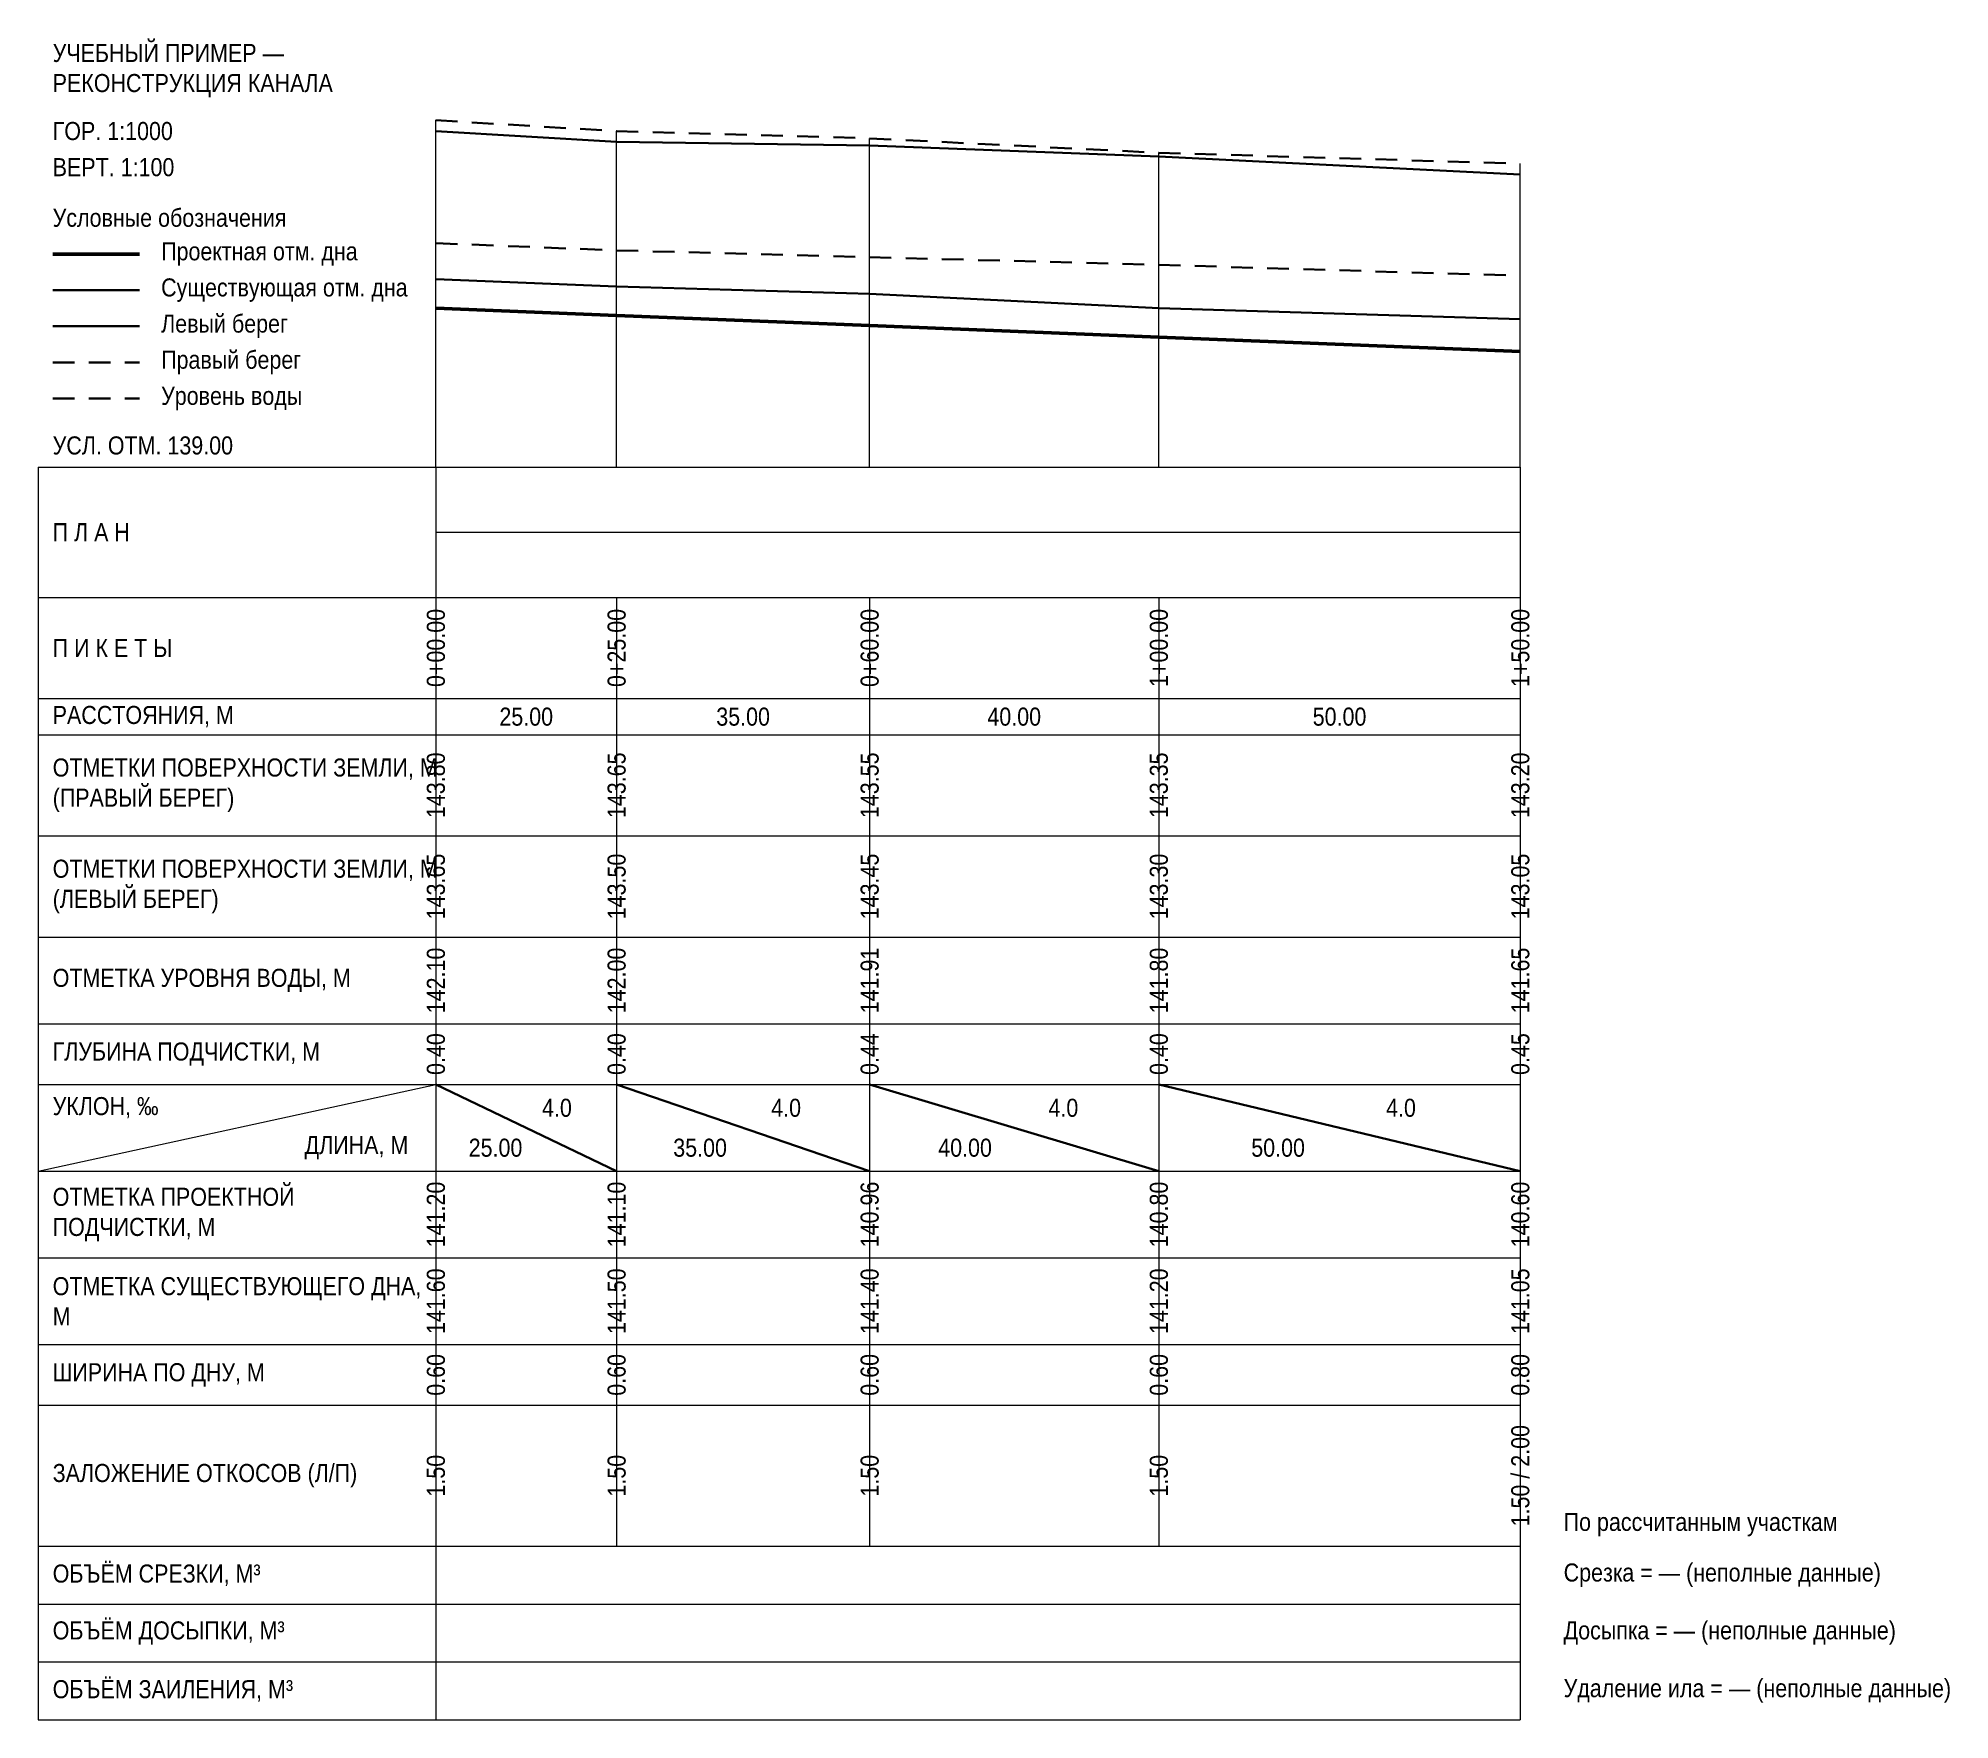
# Model space of a CAD drawing. Header units: metres. Extents: x -55 to 209, y -173 to 59.
import ezdxf
from ezdxf.enums import TextEntityAlignment as Align

# ---------------------------------------------------------------- set-up
doc = ezdxf.new("R2010")
doc.units = ezdxf.units.M
doc.linetypes.add('PROF_DASH', pattern=[2, 1.2, -0.8])
for name, color, linetype in [('PROF_EXISTING', 7, 'Continuous'), ('PROF_GRID', 7, 'Continuous'), ('PROF_LEFT_BANK', 7, 'Continuous'), ('PROF_LEGEND', 7, 'Continuous'), ('PROF_ORD', 7, 'Continuous'), ('PROF_PROJECT', 7, 'Continuous'), ('PROF_RIGHT_BANK', 7, 'Continuous'), ('PROF_SLOPE', 7, 'Continuous'), ('PROF_TEXT', 7, 'Continuous'), ('PROF_WATER', 7, 'Continuous')]:
    doc.layers.add(name, color=color, linetype=linetype)
doc.styles.get("Standard").update_dxf_attribs({"font": 'Arial.ttf'})

msp = doc.modelspace()

# ---------------------------------------------------------------- linework, layer by layer
at = {"layer": 'PROF_EXISTING', "color": 7, "lineweight": 30}
msp.add_lwpolyline([(0, 26), (25, 25), (60, 24), (100, 22), (150, 20.5)], dxfattribs=at)
at = {"layer": 'PROF_GRID', "color": 8, "lineweight": 18}
for points in [[(-55, 0), (150, 0)], [(-55, 0), (-55, -173.28125)], [(0, 0), (0, -173.28125)], [(150, 0), (150, -173.28125)], [(0, -9), (150, -9)], [(-55, -18), (150, -18)], [(0, -18), (0, -32)], [(25, -18), (25, -32)], [(60, -18), (60, -32)], [(100, -18), (100, -32)], [(150, -18), (150, -32)], [(-55, -32), (150, -32)], [(0, -32), (0, -37)], [(25, -32), (25, -37)], [(60, -32), (60, -37)], [(100, -32), (100, -37)], [(150, -32), (150, -37)], [(-55, -37), (150, -37)], [(0, -37), (0, -51)], [(25, -37), (25, -51)], [(60, -37), (60, -51)], [(100, -37), (100, -51)], [(150, -37), (150, -51)], [(-55, -51), (150, -51)], [(0, -51), (0, -65)], [(25, -51), (25, -65)], [(60, -51), (60, -65)], [(100, -51), (100, -65)], [(150, -51), (150, -65)], [(-55, -65), (150, -65)], [(0, -65), (0, -77)], [(25, -65), (25, -77)], [(60, -65), (60, -77)], [(100, -65), (100, -77)], [(150, -65), (150, -77)], [(-55, -77), (150, -77)], [(0, -77), (0, -85.375)], [(25, -77), (25, -85.375)], [(60, -77), (60, -85.375)], [(100, -77), (100, -85.375)], [(150, -77), (150, -85.375)], [(-55, -85.375), (150, -85.375)], [(-55, -97.375), (0, -85.375)], [(0, -85.375), (0, -97.375)], [(25, -85.375), (25, -97.375)], [(60, -85.375), (60, -97.375)], [(100, -85.375), (100, -97.375)], [(150, -85.375), (150, -97.375)], [(-55, -97.375), (150, -97.375)], [(0, -97.375), (0, -109.375)], [(25, -97.375), (25, -109.375)], [(60, -97.375), (60, -109.375)], [(100, -97.375), (100, -109.375)], [(150, -97.375), (150, -109.375)], [(-55, -109.375), (150, -109.375)], [(0, -109.375), (0, -121.375)], [(25, -109.375), (25, -121.375)], [(60, -109.375), (60, -121.375)], [(100, -109.375), (100, -121.375)], [(150, -109.375), (150, -121.375)], [(-55, -121.375), (150, -121.375)], [(0, -121.375), (0, -129.75)], [(25, -121.375), (25, -129.75)], [(60, -121.375), (60, -129.75)], [(100, -121.375), (100, -129.75)], [(150, -121.375), (150, -129.75)], [(-55, -129.75), (150, -129.75)], [(0, -129.75), (0, -149.28125)], [(25, -129.75), (25, -149.28125)], [(60, -129.75), (60, -149.28125)], [(100, -129.75), (100, -149.28125)], [(150, -129.75), (150, -149.28125)], [(-55, -149.28125), (150, -149.28125)], [(-55, -157.28125), (150, -157.28125)], [(-55, -165.28125), (150, -165.28125)], [(-55, -173.28125), (150, -173.28125)]]:
    msp.add_lwpolyline(points, dxfattribs=at)
at = {"layer": 'PROF_LEFT_BANK', "color": 7, "lineweight": 30}
msp.add_lwpolyline([(0, 46.5), (25, 45), (60, 44.5), (100, 43), (150, 40.5)], dxfattribs=at)
at = {"layer": 'PROF_LEGEND', "color": 1, "lineweight": 50}
msp.add_lwpolyline([(-53, 29.5), (-41, 29.5)], dxfattribs=at)
at = {"layer": 'PROF_LEGEND', "color": 7, "lineweight": 30}
for points in [[(-53, 24.5), (-41, 24.5)], [(-53, 19.5), (-41, 19.5)]]:
    msp.add_lwpolyline(points, dxfattribs=at)
at = {"layer": 'PROF_LEGEND', "color": 6, "linetype": 'PROF_DASH', "lineweight": 30, "ltscale": 2.5}
msp.add_lwpolyline([(-53, 14.5), (-41, 14.5)], dxfattribs=at)
at = {"layer": 'PROF_LEGEND', "color": 5, "linetype": 'PROF_DASH', "lineweight": 30, "ltscale": 2.5}
msp.add_lwpolyline([(-53, 9.5), (-41, 9.5)], dxfattribs=at)
at = {"layer": 'PROF_ORD', "color": 8, "lineweight": 18}
for points in [[(0, 0), (0, 48)], [(25, 0), (25, 46.5)], [(60, 0), (60, 45.5)], [(100, 0), (100, 43.5)], [(150, 0), (150, 42)]]:
    msp.add_lwpolyline(points, dxfattribs=at)
at = {"layer": 'PROF_PROJECT', "color": 1, "lineweight": 50}
msp.add_lwpolyline([(0, 22), (25, 21), (60, 19.6), (100, 18), (150, 16)], dxfattribs=at)
at = {"layer": 'PROF_RIGHT_BANK', "color": 6, "linetype": 'PROF_DASH', "lineweight": 30, "ltscale": 2.5}
msp.add_lwpolyline([(0, 48), (25, 46.5), (60, 45.5), (100, 43.5), (150, 42)], dxfattribs=at)
at = {"layer": 'PROF_SLOPE', "color": 7, "lineweight": 30}
for points in [[(0, -85.375), (25, -97.375)], [(25, -85.375), (60, -97.375)], [(60, -85.375), (100, -97.375)], [(100, -85.375), (150, -97.375)]]:
    msp.add_lwpolyline(points, dxfattribs=at)
at = {"layer": 'PROF_WATER', "color": 5, "linetype": 'PROF_DASH', "lineweight": 30, "ltscale": 2.5}
msp.add_lwpolyline([(0, 31), (25, 30), (60, 29.06667), (100, 28), (150, 26.5)], dxfattribs=at)

# ---------------------------------------------------------------- texts
at = {"layer": 'PROF_TEXT', "color": 7, "lineweight": 18, "width": 0.85}
for s, p in [('0+00.00', (0, -25)), ('0+25.00', (25, -25)), ('0+60.00', (60, -25)), ('1+00.00', (100, -25)), ('1+50.00', (150, -25)), ('143.80', (0, -44)), ('143.65', (25, -44)), ('143.55', (60, -44)), ('143.35', (100, -44)), ('143.20', (150, -44)), ('143.65', (0, -58)), ('143.50', (25, -58)), ('143.45', (60, -58)), ('143.30', (100, -58)), ('143.05', (150, -58)), ('0.40', (0, -81.1875)), ('0.40', (25, -81.1875)), ('0.44', (60, -81.1875)), ('0.40', (100, -81.1875)), ('0.45', (150, -81.1875)), ('141.60', (0, -115.375)), ('141.50', (25, -115.375)), ('141.40', (60, -115.375)), ('141.20', (100, -115.375)), ('141.05', (150, -115.375)), ('0.60', (0, -125.5625)), ('0.60', (25, -125.5625)), ('0.60', (60, -125.5625)), ('0.60', (100, -125.5625)), ('0.80', (150, -125.5625)), ('1.50 / 2.00', (150, -139.51562)), ('1.50', (0, -139.51562)), ('1.50', (25, -139.51562)), ('1.50', (60, -139.51562)), ('1.50', (100, -139.51562))]:
    msp.add_text(s, height=2.5, rotation=90, dxfattribs=at).set_placement(p, align=Align.MIDDLE_CENTER)
for s, p in [('25.00', (12.5, -34.5)), ('35.00', (42.5, -34.5)), ('40.00', (80, -34.5)), ('50.00', (125, -34.5)), ('4.0', (16.75, -88.615)), ('4.0', (48.45, -88.615)), ('4.0', (86.8, -88.615)), ('4.0', (133.5, -88.615)), ('25.00', (8.25, -94.135)), ('35.00', (36.55, -94.135)), ('40.00', (73.2, -94.135)), ('50.00', (116.5, -94.135))]:
    msp.add_text(s, height=2.5, dxfattribs=at).set_placement(p, align=Align.MIDDLE_CENTER)
at = {"layer": 'PROF_TEXT', "color": 5, "lineweight": 18, "width": 0.85}
for s, p in [('142.10', (0, -71)), ('142.00', (25, -71)), ('141.91', (60, -71)), ('141.80', (100, -71)), ('141.65', (150, -71))]:
    msp.add_text(s, height=2.5, rotation=90, dxfattribs=at).set_placement(p, align=Align.MIDDLE_CENTER)
at = {"layer": 'PROF_TEXT', "color": 1, "lineweight": 18, "width": 0.85}
for s, p in [('141.20', (0, -103.375)), ('141.10', (25, -103.375)), ('140.96', (60, -103.375)), ('140.80', (100, -103.375)), ('140.60', (150, -103.375))]:
    msp.add_text(s, height=2.5, rotation=90, dxfattribs=at).set_placement(p, align=Align.MIDDLE_CENTER)
at = {"layer": 'PROF_TEXT', "color": 7, "lineweight": 18, "char_height": 2.5, "attachment_point": 4}
for s, insert, width in [('{\\W0.85;\\pxql;УЧЕБНЫЙ ПРИМЕР — РЕКОНСТРУКЦИЯ КАНАЛА}', (-53, 54.875), 51), ('{\\W0.85;\\pxql;ГОР. 1:1000}', (-53, 46.5), 51), ('{\\W0.85;\\pxql;ВЕРТ. 1:100}', (-53, 41.5), 51), ('{\\W0.85;\\pxql;Условные обозначения}', (-53, 34.5), 51), ('{\\W0.85;\\pxql;Проектная отм. дна}', (-38, 29.5), 36), ('{\\W0.85;\\pxql;Существующая отм. дна}', (-38, 24.5), 36), ('{\\W0.85;\\pxql;Левый берег}', (-38, 19.5), 36), ('{\\W0.85;\\pxql;Правый берег}', (-38, 14.5), 36), ('{\\W0.85;\\pxql;Уровень воды}', (-38, 9.5), 36), ('{\\W0.85;\\pxql;УСЛ. ОТМ. 139.00}', (-53, 3), 51), ('{\\W0.85;\\pxql;П Л А Н}', (-53, -9), 51), ('{\\W0.85;\\pxql;П И К Е Т Ы}', (-53, -25), 51), ('{\\W0.85;\\pxql;РАССТОЯНИЯ, М}', (-53, -34.5), 51), ('{\\W0.85;\\pxql;ОТМЕТКИ ПОВЕРХНОСТИ ЗЕМЛИ, М\\P(ПРАВЫЙ БЕРЕГ)}', (-53, -44), 51), ('{\\W0.85;\\pxql;ОТМЕТКИ ПОВЕРХНОСТИ ЗЕМЛИ, М\\P(ЛЕВЫЙ БЕРЕГ)}', (-53, -58), 51), ('{\\W0.85;\\pxql;ОТМЕТКА УРОВНЯ ВОДЫ, М}', (-53, -71), 51), ('{\\W0.85;\\pxql;ГЛУБИНА ПОДЧИСТКИ, М}', (-53, -81.1875), 51), ('{\\W0.85;\\pxql;УКЛОН, ‰}', (-53, -88.615), 22), ('{\\W0.85;\\pxql;ДЛИНА, М}', (-18.15, -94.135), 16.5), ('{\\W0.85;\\pxql;ОТМЕТКА ПРОЕКТНОЙ ПОДЧИСТКИ, М}', (-53, -103.375), 51), ('{\\W0.85;\\pxql;ОТМЕТКА СУЩЕСТВУЮЩЕГО ДНА, М}', (-53, -115.375), 51), ('{\\W0.85;\\pxql;ШИРИНА ПО ДНУ, М}', (-53, -125.5625), 51), ('{\\W0.85;\\pxql;ЗАЛОЖЕНИЕ ОТКОСОВ (Л/П)}', (-53, -139.51562), 51), ('{\\W0.85;\\pxql;По рассчитанным участкам}', (156, -146.28125), 80), ('{\\W0.85;\\pxql;ОБЪЁМ СРЕЗКИ, М³}', (-53, -153.28125), 51), ('{\\W0.85;\\pxql;Срезка = — (неполные данные)}', (156, -153.28125), 80), ('{\\W0.85;\\pxql;ОБЪЁМ ДОСЫПКИ, М³}', (-53, -161.28125), 51), ('{\\W0.85;\\pxql;Досыпка = — (неполные данные)}', (156, -161.28125), 80), ('{\\W0.85;\\pxql;ОБЪЁМ ЗАИЛЕНИЯ, М³}', (-53, -169.28125), 51), ('{\\W0.85;\\pxql;Удаление ила = — (неполные данные)}', (156, -169.28125), 80)]:
    msp.add_mtext(s, dxfattribs=dict(at, insert=insert, width=width))

doc.saveas('drawing.dxf')
